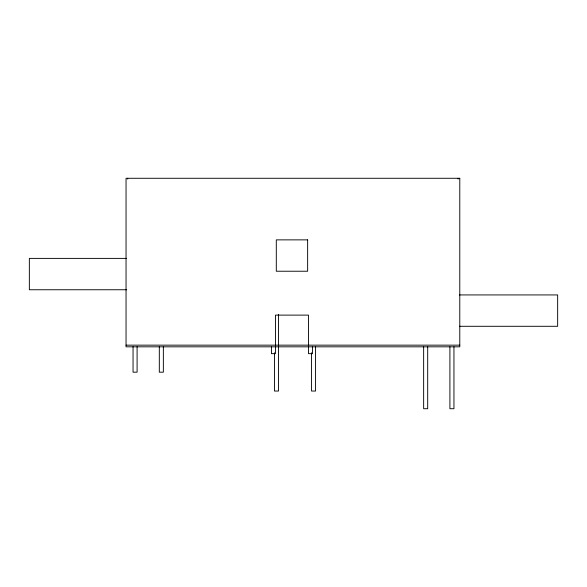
<?xml version="1.0" encoding="UTF-8"?>
<svg xmlns="http://www.w3.org/2000/svg" width="587" height="587" viewBox="0 0 587 587"><rect width="100%" height="100%" fill="white"/><g stroke="black" fill="none" stroke-linecap="round" stroke-linejoin="round"><path stroke-width="0.88" d="M126.682 258.39L29.35 258.39L29.35 289.751L126.682 289.751M459.408 294.931L557.65 294.931L557.65 326.291L459.408 326.291M126.044 345.149L459.782 345.149M458.109 178.279L458.109 179.116M453.949 346.741L453.949 408.721L449.906 408.721L449.906 346.741M427.688 346.741L427.688 408.721L423.645 408.721L423.645 346.741M315.571 346.374L315.571 391.037L311.528 391.037L311.528 352.758M312.541 346.359L312.541 353.653L308.498 353.653L308.498 315.116L275.472 315.116L275.472 353.653L271.429 353.653L271.429 346.359M278.502 314.478L278.502 391.037L274.459 391.037L274.459 352.758M163.355 346.66L163.355 372.18L159.312 372.18L159.312 346.66M137.094 346.66L137.094 372.18L133.051 372.18L133.051 346.66M127.709 178.279L127.709 179.116M459.782 178.279L126.044 178.279L126.044 346.822L459.782 346.822L459.782 178.279M307.639 239.87L276.301 239.87L276.301 271.231L307.639 271.231L307.639 239.87"/></g></svg>
